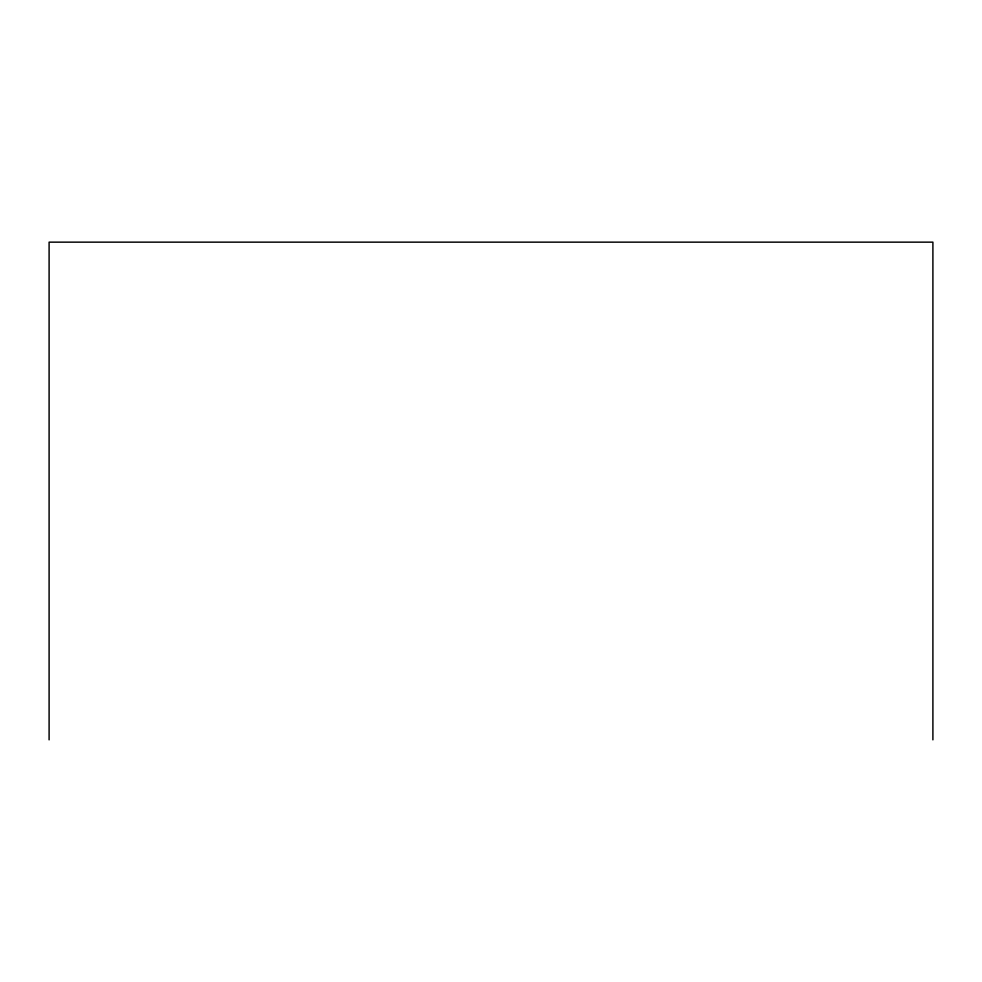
<?xml version="1.0" encoding="UTF-8"?>
<svg xmlns="http://www.w3.org/2000/svg" width="982" height="982" viewBox="0 0 982 982"><rect width="100%" height="100%" fill="white"/><g stroke="black" fill="none" stroke-linecap="round" stroke-linejoin="round"><path stroke-width="1.47" d="M932.9 739.851L932.9 242.149L49.1 242.149L49.1 739.851"/></g></svg>
